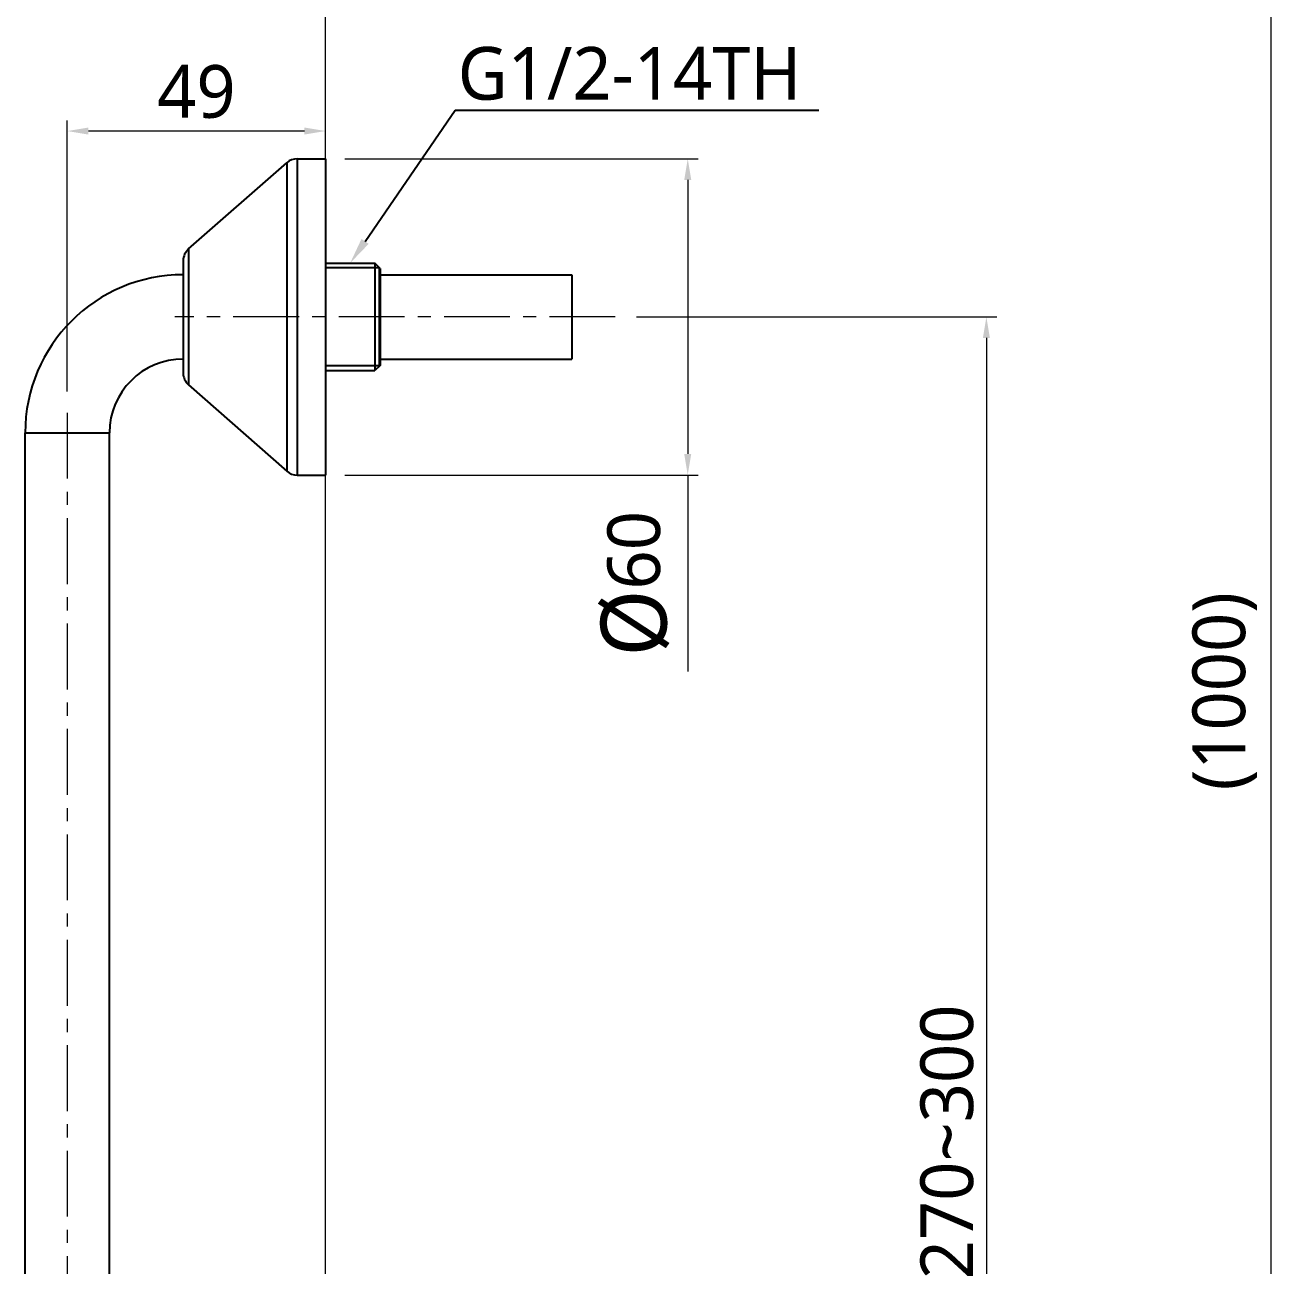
# Model space of a CAD drawing. Extents: x 0 to 1580, y 0 to 1158.
# Drawn here: x 977.2 to 1215.7, y 342 to 577.3 of the extents above; entities that cross this region are included whole.
import ezdxf
from ezdxf import colors
from ezdxf.entities.mleader import LeaderData, LeaderLine
from ezdxf.math import Vec2, Vec3

# ---------------------------------------------------------------- set-up
doc = ezdxf.new("R2010")
doc.units = 0
doc.header["$LTSCALE"] = 10
doc.header["$MEASUREMENT"] = 0
doc.header["$PDMODE"] = 3
doc.header["$PDSIZE"] = -10
doc.linetypes.add('CENTER', pattern=[2, 1.25, -0.25, 0.25, -0.25])
doc.layers.get('0').update_dxf_attribs({"linetype": 'CONTINUOUS'})
doc.layers.get('DEFPOINTS').update_dxf_attribs({"linetype": 'CONTINUOUS'})
doc.layers.add('DEF_LAYER_ASSEM_MEMBER', color=7, linetype='CONTINUOUS')
doc.layers.add('치수선', color=7, linetype='CONTINUOUS', lineweight=20)
doc.styles.add('Daelim Dimension', font='')
doc.styles.get('Daelim Dimension').set_extended_font_data('NanumGothic')
doc.dimstyles.new('DEFAULT', dxfattribs={"dimscale": 2, "dimtxt": 2, "dimasz": 2, "dimexe": 0, "dimexo": 2, "dimgap": 1, "dimtad": 1, "dimdec": 1, "dimzin": 9, "dimdsep": 46, "dimtxsty": 'Daelim Dimension', "dimcen": 0.5, "dimclrd": 252, "dimclre": 252, "dimclrt": 3, "dimadec": 1, "dimazin": 0, "dimtfac": 1, "dimtdec": 1, "dimtix": 1, "dimtmove": 0, "dimatfit": 3, "dimfxl": 1, "dimtolj": 1, "dimtzin": 1, "dimlwd": 9, "dimlwe": 9, "dimarcsym": 0})

# ---------------------------------------------------------------- blocks, each defined once
blk = doc.blocks.new('*D0')
at = {"color": 5, "lineweight": 9, "ltscale": 0.5, "transparency": 16777216}
for p, q in [((1093.244014150638, 521.9800467213072), (1161.659554865422, 521.9800467213072)), ((1159.659554865422, 517.9800467213072), (1159.659554865422, 212.944226808895)), ((1067.493579968217, 208.944226808895), (1161.659554865422, 208.944226808895))]:
    blk.add_line(p, q, dxfattribs=at)
at = {"color": 5, "ltscale": 0.5, "transparency": 16777216}
for points in [[(1158.992888198756, 517.9800467213072), (1160.326221532089, 517.9800467213072), (1159.659554865422, 521.9800467213072)], [(1158.992888198756, 212.944226808895), (1160.326221532089, 212.944226808895), (1159.659554865422, 208.944226808895)]]:
    blk.add_solid(points, dxfattribs=at)
at = {"layer": 'DEFPOINTS', "color": 0, "ltscale": 0.5, "transparency": 16777216}
for p in [(1089.244014150638, 521.9800467213072), (1063.493579968217, 208.944226808895), (1159.659554865422, 208.944226808895)]:
    blk.add_point(p, dxfattribs=at)
at = {"color": 7, "ltscale": 0.5, "transparency": 16777216, "insert": (1152.208911088598, 365.4621367651011), "char_height": 10, "attachment_point": 5, "rotation": 90, "style": 'Daelim Dimension'}
blk.add_mtext('\\A1;270~300', dxfattribs=at)
blk = doc.blocks.new('*D1')
at = {"color": 5, "lineweight": 9, "ltscale": 0.5, "transparency": 16777216}
for p, q in [((1037.894014150637, 551.9800467213072), (1104.986317140009, 551.9800467213072)), ((1102.986317140009, 547.9800467213072), (1102.986317140008, 495.9800467213072)), ((1037.894014150637, 491.9800467213072), (1104.986317140008, 491.9800467213072)), ((1102.986317140008, 491.9800467213072), (1102.986317140008, 454.7311196826806))]:
    blk.add_line(p, q, dxfattribs=at)
at = {"color": 5, "ltscale": 0.5, "transparency": 16777216}
for points in [[(1102.319650473342, 547.9800467213072), (1103.652983806675, 547.9800467213072), (1102.986317140009, 551.9800467213072)], [(1102.319650473342, 495.9800467213072), (1103.652983806675, 495.9800467213072), (1102.986317140008, 491.9800467213072)]]:
    blk.add_solid(points, dxfattribs=at)
at = {"layer": 'DEFPOINTS', "color": 0, "ltscale": 0.5, "transparency": 16777216}
for p in [(1033.894014150637, 551.9800467213072), (1033.894014150637, 491.9800467213072), (1102.986317140008, 491.9800467213072)]:
    blk.add_point(p, dxfattribs=at)
at = {"color": 7, "ltscale": 0.5, "transparency": 16777216, "insert": (1093.001696253027, 471.3555832019941), "char_height": 10, "attachment_point": 5, "rotation": 90, "style": 'Daelim Dimension'}
blk.add_mtext('\\A1;{\\H1.25x;\\C256;Ø}60', dxfattribs=at)
blk = doc.blocks.new('*D2')
at = {"color": 5, "lineweight": 9, "ltscale": 0.5, "transparency": 16777216}
for p, q in [((985.2440141506377, 507.8028634985073), (985.2440141506377, 559.2354937192479)), ((1034.244014150591, 558.2127325277077), (1034.244014150591, 559.2354937192479)), ((1030.244014150591, 557.2354937192479), (989.2440141506377, 557.2354937192479))]:
    blk.add_line(p, q, dxfattribs=at)
at = {"color": 5, "ltscale": 0.5, "transparency": 16777216}
for points in [[(989.2440141506377, 557.9021603859145), (989.2440141506377, 556.5688270525812), (985.2440141506377, 557.2354937192479)], [(1030.244014150591, 557.9021603859145), (1030.244014150591, 556.5688270525812), (1034.244014150591, 557.2354937192479)]]:
    blk.add_solid(points, dxfattribs=at)
at = {"layer": 'DEFPOINTS', "color": 0, "ltscale": 0.5, "transparency": 16777216}
for p in [(985.2440141506377, 557.2354937192479), (1034.244014150591, 554.2127325277077), (985.2440141506377, 503.8028634985073)]:
    blk.add_point(p, dxfattribs=at)
at = {"color": 7, "ltscale": 0.5, "transparency": 16777216, "insert": (1009.744014150614, 564.6789844202493), "char_height": 10, "attachment_point": 5, "style": 'Daelim Dimension'}
blk.add_mtext('\\A1;49', dxfattribs=at)
blk = doc.blocks.new('*D3')
at = {"color": 5, "lineweight": 9, "ltscale": 0.5, "transparency": 16777216}
for p, q in [((1053.997960997339, 729.8800467213073), (1215.73194124323, 729.8800467213073)), ((1213.73194124323, 212.9445668382045), (1213.73194124323, 725.8800467213073)), ((1062.99796099104, 208.9445668382045), (1215.73194124323, 208.9445668382045))]:
    blk.add_line(p, q, dxfattribs=at)
at = {"color": 5, "ltscale": 0.5, "transparency": 16777216}
for points in [[(1213.065274576563, 725.8800467213073), (1214.398607909897, 725.8800467213073), (1213.73194124323, 729.8800467213073)], [(1213.065274576563, 212.9445668382045), (1214.398607909897, 212.9445668382045), (1213.73194124323, 208.9445668382045)]]:
    blk.add_solid(points, dxfattribs=at)
at = {"layer": 'DEFPOINTS', "color": 0, "ltscale": 0.5, "transparency": 16777216}
for p in [(1049.997960997339, 729.8800467213073), (1213.73194124323, 729.8800467213073), (1058.99796099104, 208.9445668382045)]:
    blk.add_point(p, dxfattribs=at)
at = {"color": 7, "ltscale": 0.5, "transparency": 16777216, "insert": (1204.879294605175, 450.9633328386171), "char_height": 10, "attachment_point": 5, "rotation": 90, "style": 'Daelim Dimension'}
blk.add_mtext('\\A1;(1000)', dxfattribs=at)

msp = doc.modelspace()

# ---------------------------------------------------------------- linework, layer by layer
at = {"layer": 'DEF_LAYER_ASSEM_MEMBER', "color": 7, "linetype": 'Continuous'}
for p, q in [((1008.264610630991, 534.8761802163073), (1026.894768252891, 551.2343673965073)), ((1028.874171772491, 551.9800467213072), (1034.244014150591, 551.9800467213072)), ((1034.244014150591, 551.9800467213072), (1034.244014150591, 491.9800467213072)), ((1007.244014150638, 532.6218595411074), (1007.244014150638, 511.3382339015072)), ((1034.244014150591, 532.1800467213071), (1043.594014150591, 532.1800467213072)), ((1043.594014150591, 532.1800467213072), (1043.594014150591, 511.7800467213073)), ((1044.594015635891, 531.1800482065073), (1043.594015797392, 532.1800483679074)), ((1044.494017153291, 512.6800467213072), (1044.494017153291, 531.2800467213073)), ((1044.594014150591, 531.1800467213072), (1044.594014150591, 512.7800467213073)), ((1044.594014150591, 529.9800467213072), (1080.994014150591, 529.9800467213072)), ((1080.994014150591, 529.9800467213072), (1080.994014150591, 513.9800467213072)), ((1044.594015635991, 512.7800452363073), (1043.594015797392, 511.7800450748073)), ((1044.594014150591, 513.9800467213072), (1080.994014150591, 513.9800467213072)), ((1034.244014150591, 511.7800467213073), (1043.594014150591, 511.7800467213073)), ((1008.264610630991, 509.0839132264073), (1026.894768252891, 492.7257260462072)), ((977.2440141506377, 328.9800467213073), (977.2440141506377, 499.9800467213072)), ((993.2440141506377, 328.9800467213073), (993.2440141506377, 499.9800467213072)), ((1028.874171772491, 491.9800467213072), (1034.244014150591, 491.9800467213072))]:
    msp.add_line(p, q, dxfattribs=at)
at = {"layer": 'DEF_LAYER_ASSEM_MEMBER', "color": 9, "linetype": 'Continuous'}
for p, q in [((1026.894768252891, 551.2343673965073), (1026.894768252891, 492.7257260462072)), ((1028.874171772491, 551.9800467213072), (1028.874171772491, 491.9800467213072)), ((1008.264610630991, 534.8761802163073), (1008.264610630991, 509.0839132264073)), ((977.2440141506377, 499.9800467213072), (993.2440141506377, 499.9800467213072))]:
    msp.add_line(p, q, dxfattribs=at)
at = {"layer": 'DEF_LAYER_ASSEM_MEMBER', "color": 2, "linetype": 'Continuous'}
for p, q in [((1044.494017153291, 531.2800467213073), (1034.244014150591, 531.2800467213073)), ((1044.494017153291, 512.6800467213072), (1034.244014150591, 512.6800467213072))]:
    msp.add_line(p, q, dxfattribs=at)
at = {"layer": 'DEF_LAYER_ASSEM_MEMBER', "color": 1, "linetype": 'CENTER', "lineweight": 5}
for p, q in [((1089.244014150638, 521.9800467213072), (1005.641712666638, 521.9800467213072)), ((985.2440141506377, 503.8028634985073), (985.2440141506377, 289.7336891904073))]:
    msp.add_line(p, q, dxfattribs=at)
at = {"layer": 'DEF_LAYER_ASSEM_MEMBER', "color": 7, "linetype": 'Continuous'}
for centre, radius, start, end in [((1028.874171772491, 548.9800467213072), 3, 90, 131.2847108946061), ((1010.244014150638, 532.6218595411074), 3, 131.2847108946061, 180), ((1007.244014150638, 499.9800467213072), 30, 90, 180), ((1007.244014150638, 499.9800467213072), 14, 90, 180), ((1010.244014150638, 511.3382339015072), 3, 180, 228.7152891053936), ((1028.874171772491, 494.9800467213072), 3, 228.7152891053936, 270)]:
    msp.add_arc(centre, radius, start, end, dxfattribs=at)
at = {"layer": '치수선'}
msp.add_line((1034.244014150591, 130.4193822068569), (1034.244014150591, 774.998884826929), dxfattribs=at)

# ---------------------------------------------------------------- dimensions: what is measured, and where the dimension line sits
at = {"color": 5, "ltscale": 0.5}
for base, p1, p2, text, picture, middle in [((1213.73194124323, 729.8800467213073), (1058.99796099104, 208.9445668382045), (1049.997960997339, 729.8800467213073), '(1000)', '*D3', (1213.73194124323, 450.9633328386171)), ((1102.986317140008, 491.9800467213072), (1033.894014150637, 551.9800467213072), (1033.894014150637, 491.9800467213072), '{\\H1.25x;\\C256;Ø}<>', '*D1', (1102.986317140008, 471.3555832019941)), ((1159.659554865422, 208.944226808895), (1089.244014150638, 521.9800467213072), (1063.493579968217, 208.944226808895), '270~300', '*D0', (1159.659554865422, 365.4621367651011))]:
    dim = msp.add_linear_dim(base=base, p1=p1, p2=p2, angle=90, text=text, dimstyle='DEFAULT', override={"dimtxt": 5, "dimexe": 1, "dimdec": 0, "dimclrd": 5, "dimclre": 5, "dimclrt": 7}, dxfattribs=at)
    dim.commit()
    dim.dimension.update_dxf_attribs({"geometry": picture, "text_midpoint": middle, "dimtype": 160})
dim = msp.add_linear_dim(base=(985.2440141506377, 557.2354937192479), p1=(1034.244014150591, 554.2127325277077), p2=(985.2440141506377, 503.8028634985073), dimstyle='DEFAULT', override={"dimtxt": 5, "dimexe": 1, "dimdec": 0, "dimclrd": 5, "dimclre": 5, "dimclrt": 7}, dxfattribs=at)
dim.commit()
dim.dimension.update_dxf_attribs({"geometry": '*D2', "text_midpoint": (1009.744014150614, 564.6789844202493)})

# ---------------------------------------------------------------- leaders
at = {"ltscale": 0.5}
ml = msp.add_multileader_mtext('Standard', dxfattribs=at)
ml.set_content('G1/2-14TH', color=256, style='Daelim Dimension')
ml.set_leader_properties(color=5)
ml.build(insert=Vec2(0, 0))
ml.multileader.update_dxf_attribs({"text_left_attachment_type": 6, "text_right_attachment_type": 6, "dogleg_length": 0.36, "arrow_head_size": 5})
ctx = ml.context
ctx.base_point, ctx.char_height, ctx.arrow_head_size, ctx.landing_gap_size, ctx.plane_origin = Vec3(1059.232051794024, 561.1887030750158), 10, 5, 0.09, Vec3(1043.694014150592, 532.1800467213072)
ctx.left_attachment, ctx.right_attachment = 6, 6
notes = []
notes.append((ctx, [(0, (1, 1, 0), (1058.872051794024, 561.1887030750158), (1, 0), 0.36, [(0, [(1038.919014150591, 532.1800467213072)], 0, [])])]))
ctx.mtext.insert, ctx.mtext.flow_direction = Vec3(1059.322051794024, 573.1887030750158), 5
for ctx, leaders in notes:
    for number, flags, end, landing, length, lines in leaders:
        leader = LeaderData()
        leader.index, (leader.has_last_leader_line, leader.has_dogleg_vector, leader.attachment_direction) = number, flags
        leader.last_leader_point, leader.dogleg_vector, leader.dogleg_length = Vec3(end), Vec3(landing), length
        for number, points, colour, breaks in lines:
            line = LeaderLine()
            line.index, line.vertices, line.color, line.breaks = number, Vec3.list(points), colors.encode_raw_color(colour), breaks
            leader.lines.append(line)
        ctx.leaders.append(leader)

doc.saveas('drawing.dxf')
